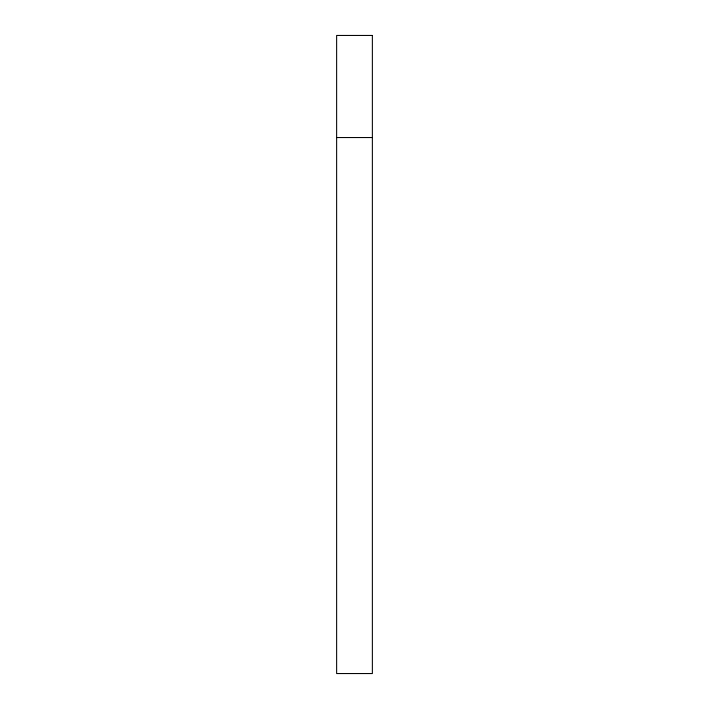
<?xml version="1.0" encoding="UTF-8"?>
<svg xmlns="http://www.w3.org/2000/svg" width="709" height="709" viewBox="0 0 709 709"><rect width="100%" height="100%" fill="white"/><g stroke="black" fill="none" stroke-linecap="round" stroke-linejoin="round"><path stroke-width="1.06" d="M336.633 137.546L372.367 137.546M372.367 35.45L336.633 35.45L336.633 673.55L372.367 673.55L372.367 35.45"/></g></svg>
